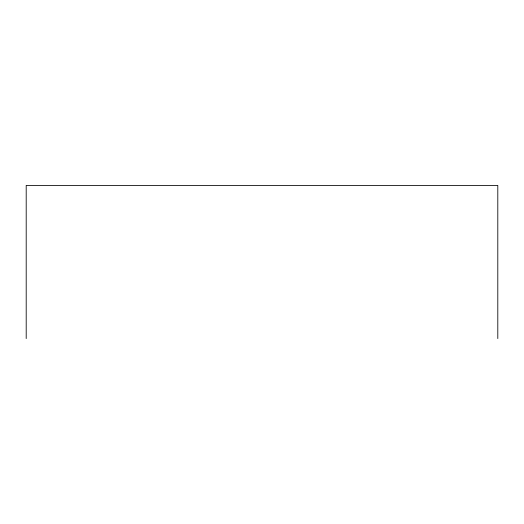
<?xml version="1.0" encoding="UTF-8"?>
<svg xmlns="http://www.w3.org/2000/svg" width="524" height="524" viewBox="0 0 524 524"><rect width="100%" height="100%" fill="white"/><g stroke="black" fill="none" stroke-linecap="round" stroke-linejoin="round"><path stroke-width="0.79" d="M497.8 338.576L497.8 185.424L26.2 185.424L26.2 338.576"/></g></svg>
